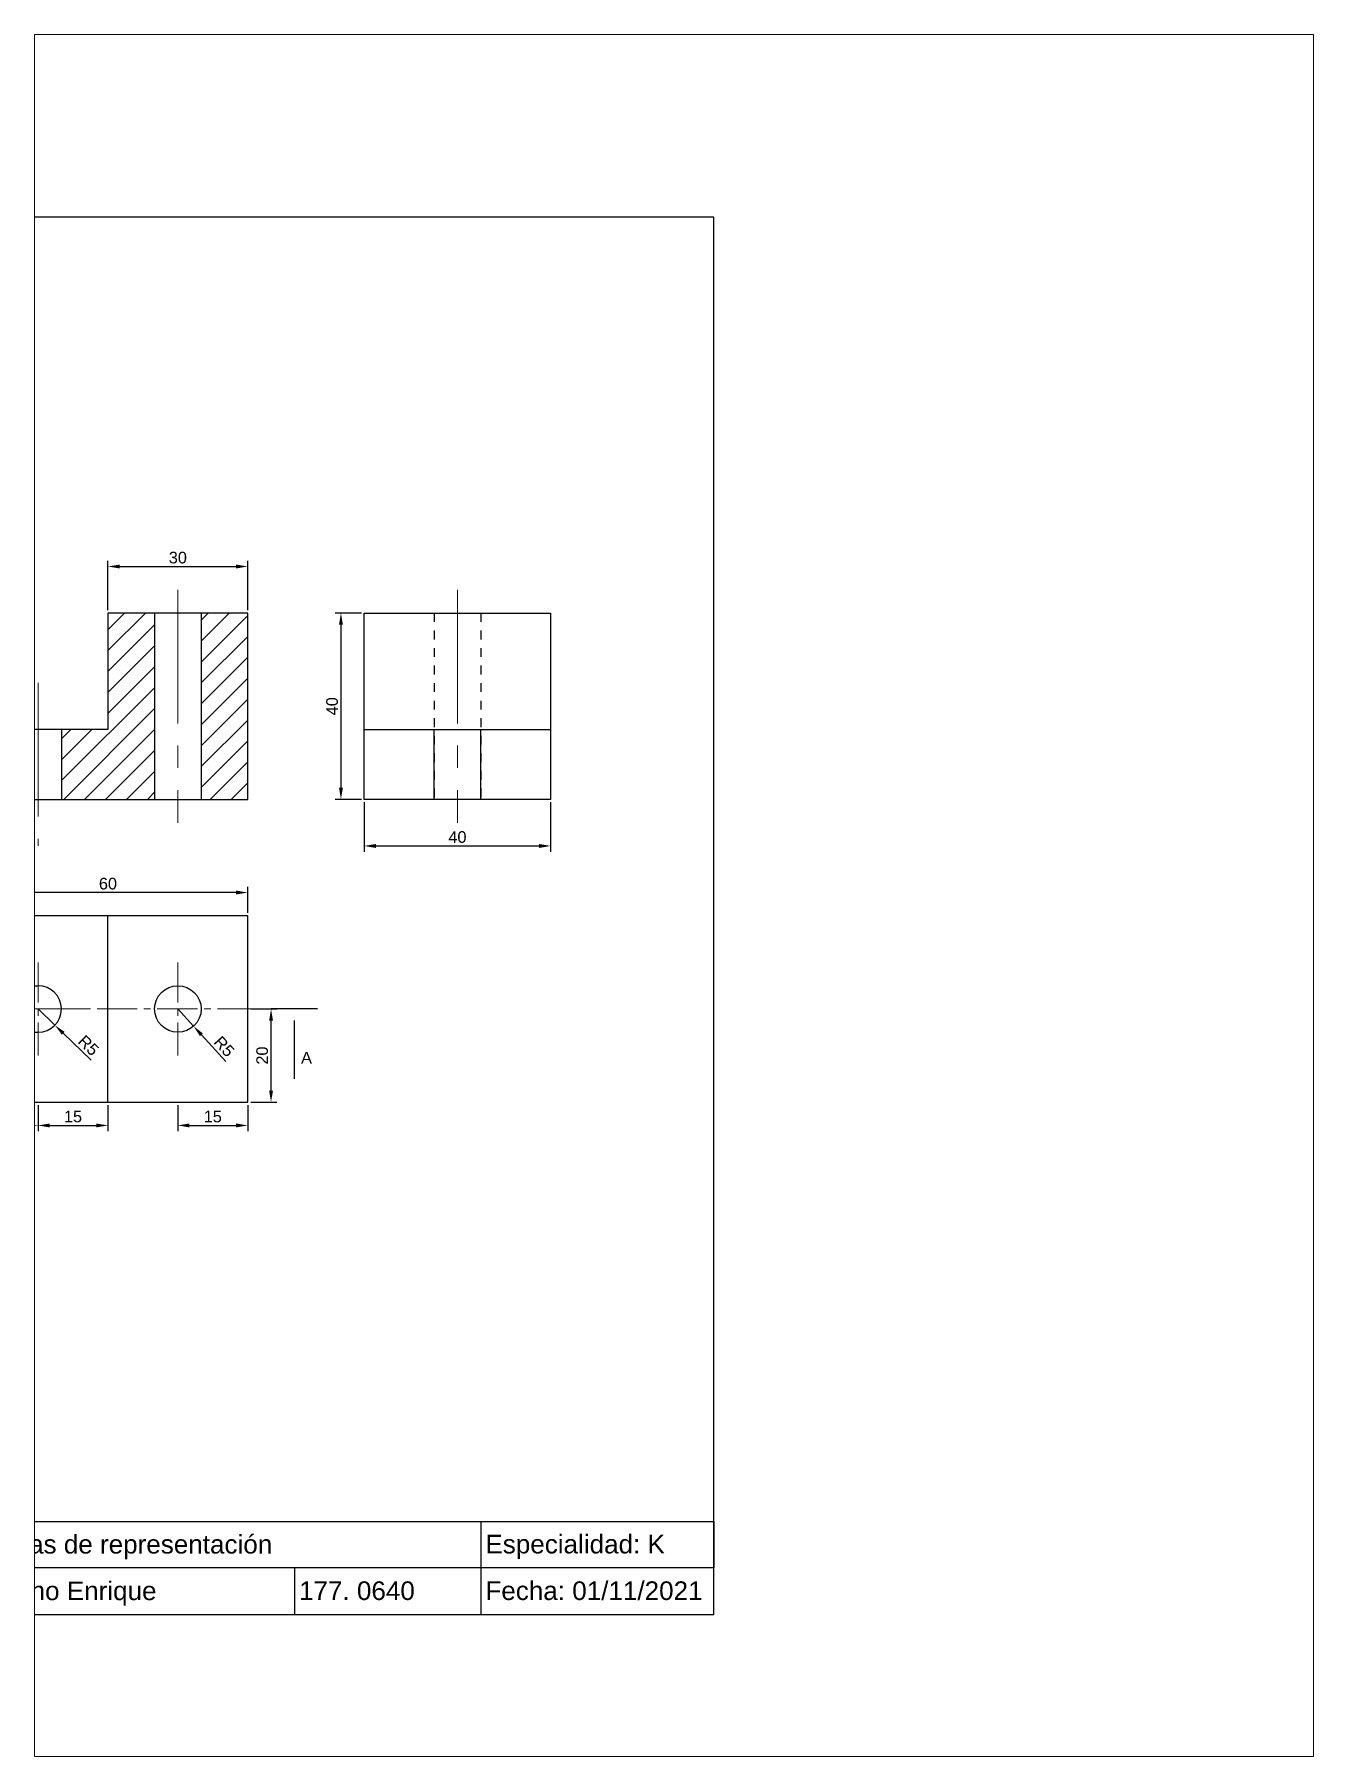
# Paper-space layout 'Presentación1' of a CAD drawing. Header units: millimetres. Extents: x -29 to 194, y -8 to 294.
# The model-space entities are those that its viewports show. They can reach past a viewport. Long polylines and large blocks are cut down to what shows.
import ezdxf

# ---------------------------------------------------------------- set-up
doc = ezdxf.new("R2010")
doc.units = ezdxf.units.MM
doc.linetypes.add('CENTER2', pattern=[28.575, 19.05, -3.175, 3.175, -3.175])
doc.linetypes.add('JIS_02_1.2', pattern=[2.5, 1.25, -1.25])
doc.layers.get('0').update_dxf_attribs({"lineweight": 25})
doc.layers.get('Defpoints').update_dxf_attribs({"lineweight": 15})
doc.layers.add('Lineas de cortes', color=6, linetype='CENTER2', lineweight=20)
doc.layers.add('Lineas invisibles', color=7, linetype='JIS_02_1.2', lineweight=25)
doc.styles.get("Standard").update_dxf_attribs({"font": 'arial.ttf'})
doc.dimstyles.new('ISO-25', dxfattribs={"dimtxt": 2.5, "dimasz": 2.5, "dimexe": 1.25, "dimexo": 0.625, "dimtad": 1, "dimtxsty": 'Standard', "dimcen": 2.5, "dimadec": 0, "dimazin": 0, "dimtfac": 1, "dimtmove": 0, "dimatfit": 3, "dimfxl": 1, "dimarcsym": 0})

# ---------------------------------------------------------------- blocks, each defined once
blk = doc.blocks.new('*D12')
at = {"color": 0, "lineweight": -2, "transparency": 16777216}
for p, q in [((1589, 550.62), (1589, 556.25)), ((1646.5, 555), (1591.5, 555)), ((1649, 550.62), (1649, 556.25))]:
    blk.add_line(p, q, dxfattribs=at)
at = {"color": 0, "transparency": 16777216}
for points in [[(1591.5, 555.42), (1591.5, 554.58), (1589, 555)], [(1646.5, 555.42), (1646.5, 554.58), (1649, 555)]]:
    blk.add_solid(points, dxfattribs=at)
at = {"layer": 'Defpoints', "color": 0, "transparency": 16777216}
for p in [(1589, 555), (1589, 550), (1649, 550)]:
    blk.add_point(p, dxfattribs=at)
at = {"color": 0, "transparency": 16777216, "insert": (1619, 556.9), "char_height": 2.5, "attachment_point": 5}
blk.add_mtext('60', dxfattribs=at)
blk = doc.blocks.new('*D13')
at = {"color": 0, "lineweight": -2, "transparency": 16777216}
for p, q in [((1674, 574.38), (1674, 563.75)), ((1714, 574.38), (1714, 563.75)), ((1676.5, 565), (1711.5, 565))]:
    blk.add_line(p, q, dxfattribs=at)
at = {"color": 0, "transparency": 16777216}
for points in [[(1676.5, 565.42), (1676.5, 564.58), (1674, 565)], [(1711.5, 565.42), (1711.5, 564.58), (1714, 565)]]:
    blk.add_solid(points, dxfattribs=at)
at = {"layer": 'Defpoints', "color": 0, "transparency": 16777216}
for p in [(1674, 575), (1714, 575), (1714, 565)]:
    blk.add_point(p, dxfattribs=at)
at = {"color": 0, "transparency": 16777216, "insert": (1694, 566.9), "char_height": 2.5, "attachment_point": 5}
blk.add_mtext('40', dxfattribs=at)
blk = doc.blocks.new('*D14')
at = {"color": 0, "lineweight": -2, "transparency": 16777216}
for p, q in [((1673.38, 615), (1667.75, 615)), ((1669, 612.5), (1669, 577.5)), ((1673.38, 575), (1667.75, 575))]:
    blk.add_line(p, q, dxfattribs=at)
at = {"color": 0, "transparency": 16777216}
for points in [[(1668.58, 612.5), (1669.42, 612.5), (1669, 615)], [(1668.58, 577.5), (1669.42, 577.5), (1669, 575)]]:
    blk.add_solid(points, dxfattribs=at)
at = {"layer": 'Defpoints', "color": 0, "transparency": 16777216}
for p in [(1674, 615), (1669, 575), (1674, 575)]:
    blk.add_point(p, dxfattribs=at)
at = {"color": 0, "transparency": 16777216, "insert": (1667.1, 595), "char_height": 2.5, "attachment_point": 5, "rotation": 90}
blk.add_mtext('40', dxfattribs=at)
blk = doc.blocks.new('*D23')
at = {"color": 0, "lineweight": -2, "transparency": 16777216}
for p, q in [((1589, 509.38), (1589, 503.75)), ((1604, 509.38), (1604, 503.75)), ((1591.5, 505), (1601.5, 505))]:
    blk.add_line(p, q, dxfattribs=at)
at = {"color": 0, "transparency": 16777216}
for points in [[(1591.5, 505.42), (1591.5, 504.58), (1589, 505)], [(1601.5, 505.42), (1601.5, 504.58), (1604, 505)]]:
    blk.add_solid(points, dxfattribs=at)
at = {"layer": 'Defpoints', "color": 0, "transparency": 16777216}
for p in [(1589, 510), (1604, 510), (1604, 505)]:
    blk.add_point(p, dxfattribs=at)
at = {"color": 0, "transparency": 16777216, "insert": (1596.5, 506.9), "char_height": 2.5, "attachment_point": 5}
blk.add_mtext('15', dxfattribs=at)
blk = doc.blocks.new('*D24')
at = {"color": 0, "lineweight": -2, "transparency": 16777216}
for p, q in [((1604, 509.38), (1604, 503.75)), ((1619, 509.38), (1619, 503.75)), ((1606.5, 505), (1616.5, 505))]:
    blk.add_line(p, q, dxfattribs=at)
at = {"color": 0, "transparency": 16777216}
for points in [[(1606.5, 505.42), (1606.5, 504.58), (1604, 505)], [(1616.5, 505.42), (1616.5, 504.58), (1619, 505)]]:
    blk.add_solid(points, dxfattribs=at)
at = {"layer": 'Defpoints', "color": 0, "transparency": 16777216}
for p in [(1604, 510), (1619, 510), (1619, 505)]:
    blk.add_point(p, dxfattribs=at)
at = {"color": 0, "transparency": 16777216, "insert": (1611.5, 506.9), "char_height": 2.5, "attachment_point": 5}
blk.add_mtext('15', dxfattribs=at)
blk = doc.blocks.new('*D25')
at = {"color": 0, "lineweight": -2, "transparency": 16777216}
for p, q in [((1634, 509.38), (1634, 503.75)), ((1649, 509.38), (1649, 503.75)), ((1636.5, 505), (1646.5, 505))]:
    blk.add_line(p, q, dxfattribs=at)
at = {"color": 0, "transparency": 16777216}
for points in [[(1636.5, 505.42), (1636.5, 504.58), (1634, 505)], [(1646.5, 505.42), (1646.5, 504.58), (1649, 505)]]:
    blk.add_solid(points, dxfattribs=at)
at = {"layer": 'Defpoints', "color": 0, "transparency": 16777216}
for p in [(1634, 510), (1649, 510), (1649, 505)]:
    blk.add_point(p, dxfattribs=at)
at = {"color": 0, "transparency": 16777216, "insert": (1641.5, 506.9), "char_height": 2.5, "attachment_point": 5}
blk.add_mtext('15', dxfattribs=at)
blk = doc.blocks.new('*D26')
at = {"color": 0, "lineweight": -2, "transparency": 16777216}
for p, q in [((1649.63, 530), (1655.25, 530)), ((1654, 512.5), (1654, 527.5)), ((1649.63, 510), (1655.25, 510))]:
    blk.add_line(p, q, dxfattribs=at)
at = {"color": 0, "transparency": 16777216}
for points in [[(1653.58, 527.5), (1654.42, 527.5), (1654, 530)], [(1653.58, 512.5), (1654.42, 512.5), (1654, 510)]]:
    blk.add_solid(points, dxfattribs=at)
at = {"layer": 'Defpoints', "color": 0, "transparency": 16777216}
for p in [(1649, 530), (1654, 530), (1649, 510)]:
    blk.add_point(p, dxfattribs=at)
at = {"color": 0, "transparency": 16777216, "insert": (1652.1, 520), "char_height": 2.5, "attachment_point": 5, "rotation": 90}
blk.add_mtext('20', dxfattribs=at)
blk = doc.blocks.new('*D31')
at = {"color": 0, "lineweight": -2, "transparency": 16777216}
for p, q in [((1619, 615.62), (1619, 626.25)), ((1621.5, 625), (1646.5, 625)), ((1649, 615.62), (1649, 626.25))]:
    blk.add_line(p, q, dxfattribs=at)
at = {"color": 0, "transparency": 16777216}
for points in [[(1621.5, 625.42), (1621.5, 624.58), (1619, 625)], [(1646.5, 625.42), (1646.5, 624.58), (1649, 625)]]:
    blk.add_solid(points, dxfattribs=at)
at = {"layer": 'Defpoints', "color": 0, "transparency": 16777216}
for p in [(1649, 625), (1619, 615), (1649, 615)]:
    blk.add_point(p, dxfattribs=at)
at = {"color": 0, "transparency": 16777216, "insert": (1634, 626.9), "char_height": 2.5, "attachment_point": 5}
blk.add_mtext('30', dxfattribs=at)
blk = doc.blocks.new('*D33')
at = {"color": 0, "lineweight": -2, "transparency": 16777216}
for p, q in [((1604, 530), (1607.6, 526.53)), ((1615.42, 518.98), (1609.4, 524.79))]:
    blk.add_line(p, q, dxfattribs=at)
at = {"color": 0, "transparency": 16777216}
blk.add_solid([(1609.69, 525.09), (1609.11, 524.49), (1607.6, 526.53)], dxfattribs=at)
at = {"layer": 'Defpoints', "color": 0, "transparency": 16777216}
for p in [(1604, 530), (1607.6, 526.53)]:
    blk.add_point(p, dxfattribs=at)
at = {"color": 0, "transparency": 16777216, "insert": (1614.83, 522.18), "char_height": 2.5, "attachment_point": 5, "rotation": 316.0095}
blk.add_mtext('R5', dxfattribs=at)
blk = doc.blocks.new('*D34')
at = {"color": 0, "lineweight": -2, "transparency": 16777216}
for p, q in [((1634, 530), (1637.37, 526.31)), ((1644.33, 518.71), (1639.06, 524.47))]:
    blk.add_line(p, q, dxfattribs=at)
at = {"color": 0, "transparency": 16777216}
blk.add_solid([(1639.37, 524.75), (1638.75, 524.18), (1637.37, 526.31)], dxfattribs=at)
at = {"layer": 'Defpoints', "color": 0, "transparency": 16777216}
for p in [(1634, 530), (1637.37, 526.31)]:
    blk.add_point(p, dxfattribs=at)
at = {"color": 0, "transparency": 16777216, "insert": (1643.94, 521.95), "char_height": 2.5, "attachment_point": 5, "rotation": 312.4517}
blk.add_mtext('R5', dxfattribs=at)

msp = doc.modelspace()

# ---------------------------------------------------------------- hatches: boundary and pattern name
h = msp.add_hatch()
h.set_pattern_fill('LINE', color=2, angle=45)
h.set_pattern_definition([(45, (-351, -25), (-2.245064, 2.245064), [])])
h.paths.add_polyline_path([(1629, 615), (1619, 615), (1619, 590), (1609.124, 590), (1609.124, 575), (1629, 575)])
h.paths.add_polyline_path([(1639, 575), (1649, 575), (1649, 615), (1639, 615)])

# ---------------------------------------------------------------- linework, layer by layer
for p, q in [((1649, 615), (1619, 615)), ((1619, 615), (1619, 590)), ((1629, 615), (1629, 575)), ((1639, 615), (1639, 575)), ((1649, 575), (1649, 615)), ((1674, 615), (1714, 615)), ((1674, 575), (1674, 615)), ((1714, 615), (1714, 575)), ((1619, 590), (1589, 590)), ((1609, 590), (1609, 575)), ((1674, 590), (1714, 590)), ((1689, 575), (1689, 590)), ((1699, 575), (1699, 590)), ((1589, 575), (1649, 575)), ((1714, 575), (1674, 575)), ((1649, 550), (1589, 550)), ((1619, 510), (1619, 550)), ((1649, 510), (1649, 550)), ((1589, 535), (1604, 535)), ((1664, 530), (1654, 530)), ((1589, 525), (1604, 525)), ((1589, 510), (1649, 510)), ((1699, 420), (1699, 400)), ((1659, 410), (1659, 400))]:
    msp.add_line(p, q)
for points in [[(1539, 700), (1539, 400), (1749, 400), (1749, 410), (1539, 410), (1539, 420), (1749, 420), (1749, 410), (1749, 700), (1539, 700)], [(1539, 700), (1539, 400), (1749, 400), (1749, 410), (1539, 410), (1539, 420), (1749, 420), (1749, 410), (1749, 700), (1539, 700)], [(1659, 515), (1659, 522.5), (1659, 527.5)]]:
    msp.add_lwpolyline(points)
msp.add_circle((1634, 530), 5)
msp.add_arc((1604, 530), 5, 270, 90)
at = {"layer": 'Lineas de cortes'}
for p, q in [((1634, 620), (1634, 570)), ((1694, 620), (1694, 570)), ((1604, 600), (1604, 565))]:
    msp.add_line(p, q, dxfattribs=at)
at = {"layer": 'Lineas de cortes', "ltscale": 0.3}
for p, q in [((1604, 540), (1604, 520)), ((1634, 540), (1634, 520)), ((1664, 530), (1574, 530)), ((1614, 530), (1599, 530))]:
    msp.add_line(p, q, dxfattribs=at)
at = {"layer": 'Lineas invisibles'}
for p, q in [((1689, 615), (1689, 575)), ((1699, 615), (1699, 575)), ((1674, 590), (1714, 590))]:
    msp.add_line(p, q, dxfattribs=at)

# ---------------------------------------------------------------- texts
for s, width, heights, insert, char_height, attachment_point in [('A', 5, [0], (1661.608, 519.541), 2.5, 5), ('Sistemas de representación', 72.72317, [5], (1585, 417.085), 4, 1), ('Especialidad: K', 64.73084, [5], (1700, 417.111), 4, 1), ('Laureano Enrique', 64.73084, [5], (1585, 407.085), 4, 1), ('177. 0640', 64.73084, [5], (1660, 407.111), 4, 1), ('Fecha: 01/11/2021', 64.73084, [5], (1700, 407.111), 4, 1)]:
    msp.add_mtext_dynamic_manual_height_columns(s, width=width, gutter_width=12.5, heights=heights, dxfattribs=dict(insert=insert, char_height=char_height, attachment_point=attachment_point))

# ---------------------------------------------------------------- dimensions: what is measured, and where the dimension line sits
for base, p1, p2, picture, middle in [((1649, 625), (1619, 615), (1649, 615), '*D31', (1634, 626.902)), ((1604, 505), (1589, 510), (1604, 510), '*D23', (1596.5, 506.901)), ((1619, 505), (1604, 510), (1619, 510), '*D24', (1611.5, 506.901)), ((1649, 505), (1634, 510), (1649, 510), '*D25', (1641.5, 506.901))]:
    dim = msp.add_linear_dim(base=base, p1=p1, p2=p2, dimstyle='ISO-25')
    dim.commit()
    dim.dimension.update_dxf_attribs({"geometry": picture, "text_midpoint": middle})
for base, p1, p2, picture, middle in [((1669, 575), (1674, 615), (1674, 575), '*D14', (1667.099, 595)), ((1654, 530), (1649, 510), (1649, 530), '*D26', (1652.099, 520))]:
    dim = msp.add_linear_dim(base=base, p1=p1, p2=p2, angle=90, dimstyle='ISO-25')
    dim.commit()
    dim.dimension.update_dxf_attribs({"geometry": picture, "text_midpoint": middle})
dim = msp.add_linear_dim(base=(1714, 565), p1=(1674, 575), p2=(1714, 575), dimstyle='ISO-25')
dim.commit()
dim.dimension.update_dxf_attribs({"geometry": '*D13', "text_midpoint": (1694, 565), "dimtype": 160})
dim = msp.add_linear_dim(base=(1589, 555), p1=(1649, 550), p2=(1589, 550), angle=180, dimstyle='ISO-25', override={"dimtad": 2})
dim.commit()
dim.dimension.update_dxf_attribs({"geometry": '*D12', "text_midpoint": (1619, 555), "dimtype": 160})
dim = msp.add_radius_dim(center=(1604, 530), mpoint=(1607.597, 526.527), dimstyle='ISO-25')
dim.commit()
dim.dimension.update_dxf_attribs({"geometry": '*D33', "text_midpoint": (1613.509, 520.821), "dimtype": 164})
dim = msp.add_radius_dim(center=(1634, 530), mpoint=(1637.375, 526.311), dimstyle='ISO-25')
dim.commit()
dim.dimension.update_dxf_attribs({"geometry": '*D34', "text_midpoint": (1643.938, 521.946)})

psp = doc.layouts.new('Presentación1')

# ---------------------------------------------------------------- viewports
at = {"layer": 'Lineas de cortes', "color": 4, "linetype": 'CENTER2'}
psp.add_viewport(center=(82.58, 142.87), size=(223.72, 301.363), view_center_point=(1740.463, 554.368), view_height=369.7292, dxfattribs=at)

doc.saveas('drawing.dxf')
